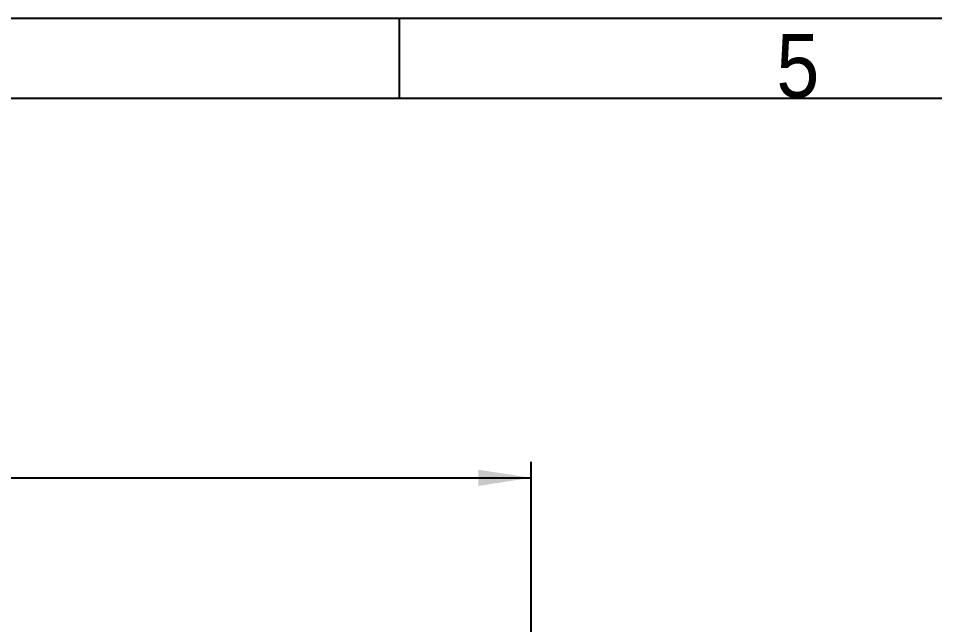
# Model space of a CAD drawing. Extents: x 75 to 2075, y 25 to 1460.
# Drawn here: x 705.5 to 992.7, y 1270 to 1460 of the extents above; entities that cross this region are included whole.
import ezdxf

# ---------------------------------------------------------------- set-up
doc = ezdxf.new("R2010")
doc.units = 0
doc.header["$LTSCALE"] = 5
doc.linetypes.add('SLD-KATı', pattern=[0])
doc.layers.get('0').update_dxf_attribs({"linetype": 'CONTINUOUS'})
doc.styles.add('SLDTEXTSTYLE3', font='GOTHIC.TTF', dxfattribs={"width": 0.913})
doc.dimstyles.new('SLDDIMSTYLE0', dxfattribs={"dimtxt": 14.875, "dimasz": 16.51, "dimexe": 0, "dimexo": 0.0625, "dimgap": 3.71875, "dimtad": 1, "dimlfac": 0.7, "dimrnd": 1e-09, "dimzin": 12, "dimtxsty": 'SLDTEXTSTYLE3', "dimsah": 1, "dimcen": 0.09, "dimazin": 3, "dimtfac": 1, "dimtofl": 0, "dimtmove": 0, "dimatfit": 3, "dimtolj": 1, "dimtzin": 12})

# ---------------------------------------------------------------- blocks, each defined once
blk = doc.blocks.new('_D_5')
at = {"color": 7, "linetype": 'SLD-KATı'}
for p, q in [((194.78, 1261.39), (194.78, 1320.99)), ((866.21, 1261.39), (866.21, 1320.99)), ((194.78, 1315.99), (866.21, 1315.99))]:
    blk.add_line(p, q, dxfattribs=at)
for points in [[(194.78, 1315.99), (211.29, 1313.45), (211.29, 1318.53)], [(866.21, 1315.99), (849.7, 1318.53), (849.7, 1313.45)]]:
    blk.add_solid(points, dxfattribs=at)
at = {"color": 7, "linetype": 'SLD-KATı', "insert": (491.48, 1334.99), "char_height": 14.875, "attachment_point": 1, "style": 'SLDTEXTSTYLE3'}
blk.add_mtext('470', dxfattribs=at)

msp = doc.modelspace()

# ---------------------------------------------------------------- linework, layer by layer
at = {"color": 7, "linetype": 'SLD-KATı'}
for p, q in [((75, 1460), (2075, 1460)), ((825, 1435), (825, 1460)), ((100, 1435), (2050, 1435))]:
    msp.add_line(p, q, dxfattribs=at)

# ---------------------------------------------------------------- texts
at = {"color": 7, "linetype": 'CONTINUOUS', "insert": (949.8, 1455.068), "char_height": 19.844, "attachment_point": 2, "style": 'SLDTEXTSTYLE3'}
msp.add_mtext('5', dxfattribs=at)

# ---------------------------------------------------------------- dimensions: what is measured, and where the dimension line sits
at = {"color": 7, "linetype": 'SLD-KATı'}
dim = msp.add_linear_dim(base=(866.21, 1315.994), p1=(194.781, 1256.391), p2=(866.21, 1256.391), dimstyle='SLDDIMSTYLE0', dxfattribs=at)
dim.commit()
dim.dimension.update_dxf_attribs({"geometry": '_D_5', "text_midpoint": (507.964, 1315.994), "dimtype": 160})

doc.saveas('drawing.dxf')
